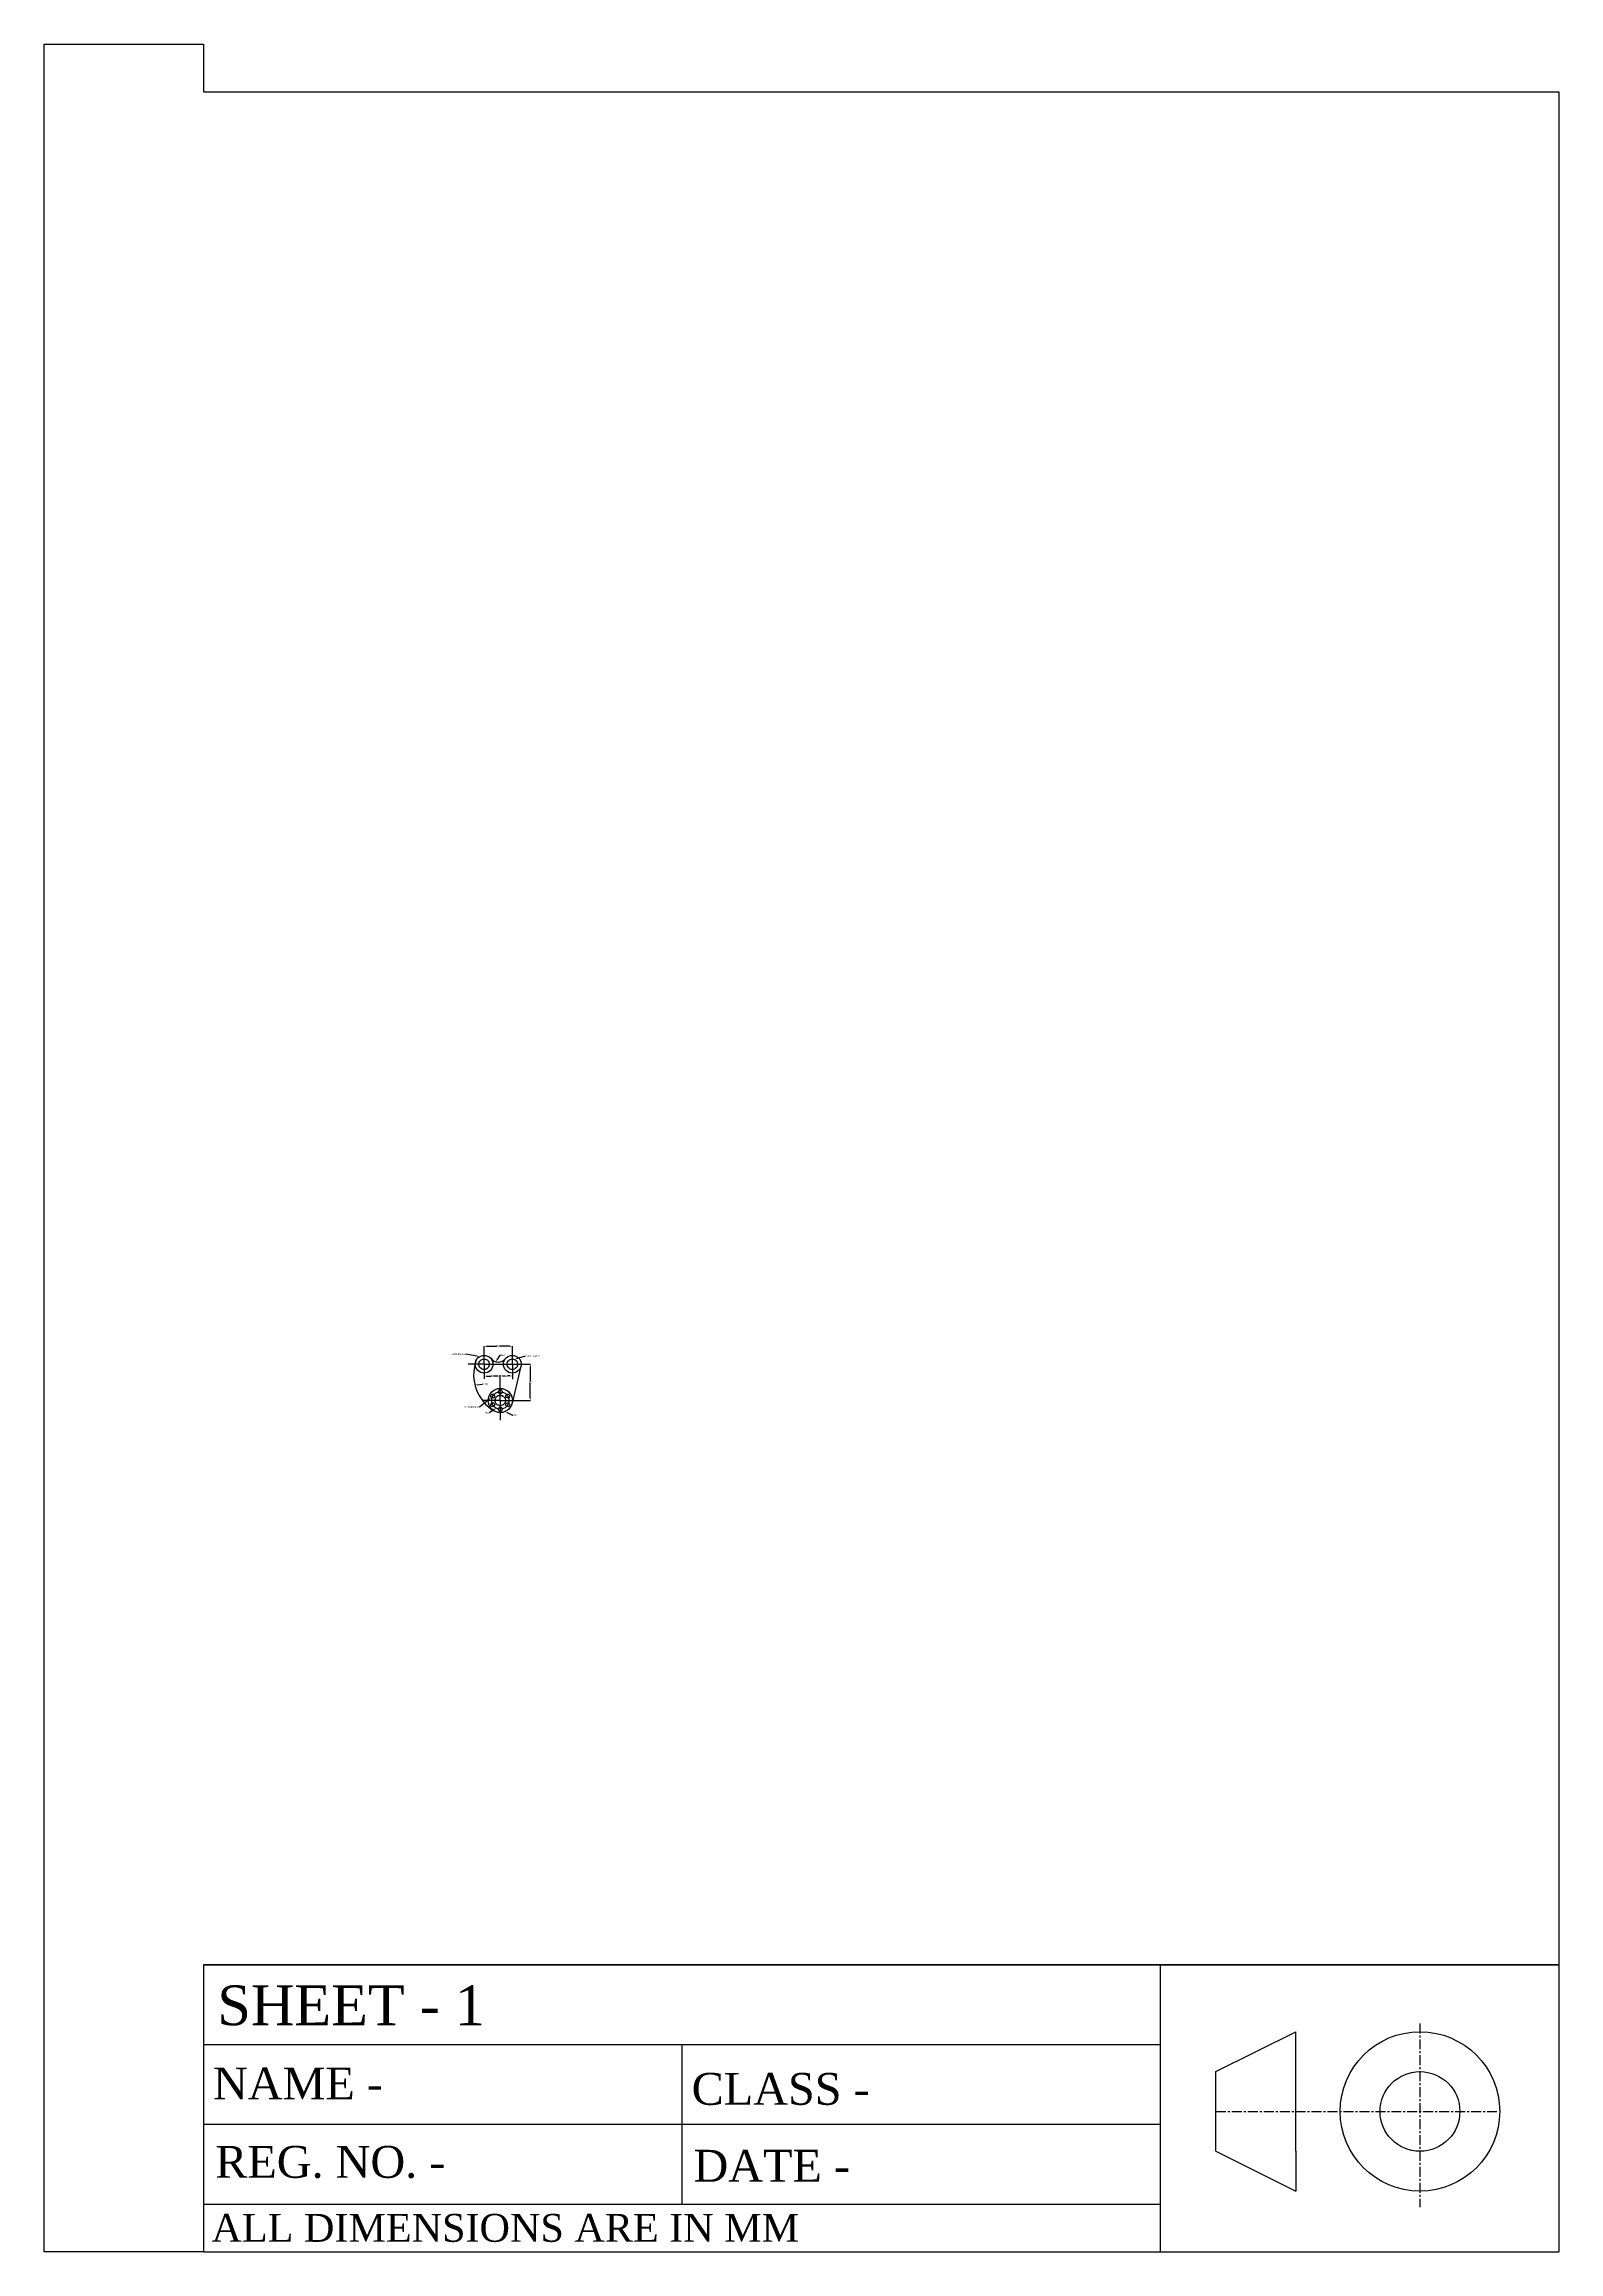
# Paper-space layout 'SRM IST VG A4' of a CAD drawing. Header units: millimetres. Extents: x 10 to 200, y 10 to 287.
# The model-space entities are those that its viewports show. They can reach past a viewport. Long polylines and large blocks are cut down to what shows.
import ezdxf
from ezdxf import colors
from ezdxf.entities.mleader import LeaderData, LeaderLine
from ezdxf.math import Vec2, Vec3

# ---------------------------------------------------------------- set-up
doc = ezdxf.new("R2010")
doc.units = ezdxf.units.MM
doc.header["$MEASUREMENT"] = 0
doc.linetypes.add('ACAD_ISO02W100', pattern=[15, 12, -3])
doc.linetypes.add('CENTER', pattern=[2, 1.25, -0.25, 0.25, -0.25])
doc.layers.add('Viewport', color=7, linetype='Continuous')
doc.styles.get("Standard").update_dxf_attribs({"font": 'arial.ttf'})
doc.dimstyles.get("Standard").update_dxf_attribs({"dimtxt": 5, "dimasz": 6, "dimexe": 0.18, "dimexo": 0.0625, "dimgap": 0.09, "dimtad": 0, "dimtih": 1, "dimtoh": 1, "dimdec": 0, "dimzin": 0, "dimdsep": 46, "dimtxsty": 'Standard', "dimcen": 0.09, "dimadec": 0, "dimazin": 0, "dimtfac": 1, "dimtdec": 0, "dimtofl": 0, "dimtmove": 0, "dimatfit": 3, "dimfxl": 1, "dimtolj": 1, "dimtzin": 0, "dimarcsym": 0})

# ---------------------------------------------------------------- blocks, each defined once
blk = doc.blocks.new('*U1')
blk.add_circle((0, 0), 5)
blk = doc.blocks.new('*U2')
at = {"color": 0, "linetype": 'ByBlock', "lineweight": -2, "transparency": 16777216}
for p, rotation in [((47, 15.8), 59.99999999999999), ((47, -5.7), 120), ((84.3, 15.8), 300.0000000000001), ((84.3, -5.7), 240), ((65.6, -16.5), 180)]:
    blk.add_blockref('*U1', p, dxfattribs=dict(at, rotation=rotation))
blk.add_blockref('*U1', (65.6, 26.5), dxfattribs=at)
blk = doc.blocks.new('*D3')
at = {"color": 0, "lineweight": -2, "transparency": 16777216}
for p, q in [((25.6, 127.3), (25.6, 139.6)), ((31.6, 139.4), (57, 139.4)), ((89.6, 139.4), (64.3, 139.4)), ((95.6, 126.1), (95.6, 139.6))]:
    blk.add_line(p, q, dxfattribs=at)
at = {"color": 0, "transparency": 16777216}
for points in [[(31.6, 140.4), (31.6, 138.4), (25.6, 139.4)], [(89.6, 140.4), (89.6, 138.4), (95.6, 139.4)]]:
    blk.add_solid(points, dxfattribs=at)
at = {"layer": 'Defpoints', "color": 0, "transparency": 16777216}
for p in [(25.6, 127.3), (95.6, 139.4), (95.6, 126.1)]:
    blk.add_point(p, dxfattribs=at)
at = {"color": 0, "transparency": 16777216, "insert": (60.6, 139.4), "char_height": 5, "attachment_point": 5}
blk.add_mtext('\\A1;70', dxfattribs=at)
blk = doc.blocks.new('*D4')
at = {"color": 0, "lineweight": -2, "transparency": 16777216}
for p, q in [((137.1, 95), (140.3, 95)), ((140.1, 89), (140.1, 52.7)), ((140.1, 11), (140.1, 47.4)), ((140.1, 5), (140.3, 5))]:
    blk.add_line(p, q, dxfattribs=at)
at = {"color": 0, "transparency": 16777216}
for points in [[(139.1, 89), (141.1, 89), (140.1, 95)], [(139.1, 11), (141.1, 11), (140.1, 5)]]:
    blk.add_solid(points, dxfattribs=at)
at = {"layer": 'Defpoints', "color": 0, "transparency": 16777216}
for p in [(137.1, 95), (140.1, 5), (140.1, 5)]:
    blk.add_point(p, dxfattribs=at)
at = {"color": 0, "transparency": 16777216, "insert": (140.1, 50), "char_height": 5, "attachment_point": 5}
blk.add_mtext('\\A1;90', dxfattribs=at)
blk = doc.blocks.new('*D7')
at = {"color": 0, "lineweight": -2, "transparency": 16777216}
for p, q in [((25.6, 65.5), (25.6, 65.6)), ((31.6, 65.5), (41.9, 65.5)), ((59.6, 65.5), (49.4, 65.5)), ((65.6, 65.5), (65.6, 65.6))]:
    blk.add_line(p, q, dxfattribs=at)
at = {"color": 0, "transparency": 16777216}
for points in [[(31.6, 66.5), (31.6, 64.5), (25.6, 65.5)], [(59.6, 66.5), (59.6, 64.5), (65.6, 65.5)]]:
    blk.add_solid(points, dxfattribs=at)
at = {"layer": 'Defpoints', "color": 0, "transparency": 16777216}
for p in [(25.6, 65.5), (65.6, 65.5), (65.6, 65.5)]:
    blk.add_point(p, dxfattribs=at)
at = {"color": 0, "transparency": 16777216, "insert": (45.6, 65.5), "char_height": 5, "attachment_point": 5}
blk.add_mtext('\\A1;40', dxfattribs=at)
blk = doc.blocks.new('*D8')
at = {"color": 0, "lineweight": -2, "transparency": 16777216}
for p, q in [((65.6, 65.5), (65.6, 66)), ((71.6, 65.8), (77, 65.8)), ((89.6, 65.8), (84.3, 65.8)), ((95.6, 65.1), (95.6, 66))]:
    blk.add_line(p, q, dxfattribs=at)
at = {"color": 0, "transparency": 16777216}
for points in [[(71.6, 66.8), (71.6, 64.8), (65.6, 65.8)], [(89.6, 66.8), (89.6, 64.8), (95.6, 65.8)]]:
    blk.add_solid(points, dxfattribs=at)
at = {"layer": 'Defpoints', "color": 0, "transparency": 16777216}
for p in [(65.6, 65.5), (95.6, 65.8), (95.6, 65.1)]:
    blk.add_point(p, dxfattribs=at)
at = {"color": 0, "transparency": 16777216, "insert": (80.6, 65.8), "char_height": 5, "attachment_point": 5}
blk.add_mtext('\\A1;30', dxfattribs=at)

msp = doc.modelspace()

# ---------------------------------------------------------------- linework, layer by layer
at = {"linetype": 'ACAD_ISO02W100'}
for p, q in [((25.6, 95), (25.6, 127.3)), ((95.6, 95), (95.6, 126.1)), ((25.6, 95), (-13.9, 95)), ((25.6, 95), (95.6, 95)), ((25.6, 95), (65.6, 95)), ((25.6, 95), (25.6, 58.4)), ((65.6, 5), (65.6, 68.2)), ((95.6, 95), (137.1, 95)), ((95.6, 95), (95.6, 58)), ((65.6, 5), (21.4, 5.1)), ((65.6, 5), (65.6, -21.5)), ((65.6, 5), (140.1, 5)), ((65.6, -21.5), (65.6, -43.7))]:
    msp.add_line(p, q, dxfattribs=at)
msp.add_line((117, 89.9), (94.8, -2))
for centre, radius in [((25.6, 95), 22), ((95.6, 95), 22), ((25.6, 95), 13), ((95.6, 95), 13), ((65.6, 5), 30), ((65.6, 5), 21.5), ((65.6, 5), 13)]:
    msp.add_circle(centre, radius)
for centre, radius, start, end in [((104.5, 69.2), 105, 161.8477, 238.7846), ((60.6, 123.3), 23, 218.9424, 321.0576)]:
    msp.add_arc(centre, radius, start, end)

# ---------------------------------------------------------------- block references
msp.add_blockref('*U2', (0, 0))

# ---------------------------------------------------------------- dimensions: what is measured, and where the dimension line sits
for base, p1, p2, picture, middle in [((95.6, 139.4), (25.6, 127.3), (95.6, 126.1), '*D3', (60.6, 139.4)), ((65.6, 65.5), (25.6, 65.5), (65.6, 65.5), '*D7', (45.6, 65.5)), ((95.6, 65.8), (65.6, 65.5), (95.6, 65.1), '*D8', (80.6, 65.8))]:
    dim = msp.add_linear_dim(base=base, p1=p1, p2=p2, dimstyle='Standard')
    dim.commit()
    dim.dimension.update_dxf_attribs({"geometry": picture, "text_midpoint": middle})
dim = msp.add_linear_dim(base=(140.1, 5), p1=(137.1, 95), p2=(140.1, 5), angle=90, dimstyle='Standard')
dim.commit()
dim.dimension.update_dxf_attribs({"geometry": '*D4', "text_midpoint": (140.1, 50)})

# ---------------------------------------------------------------- leaders
ml = msp.add_multileader_mtext('Standard')
ml.set_content('2 HOLES %%C44', color=256)
ml.set_leader_properties()
ml.build(insert=Vec2(0, 0))
ml.multileader.update_dxf_attribs({"dogleg_length": 0.45, "arrow_head_size": 6})
ctx = ml.context
ctx.base_point, ctx.arrow_head_size, ctx.landing_gap_size, ctx.plane_origin = Vec3(-55.5, 119.9), 6, 0.09, Vec3(14.2, 113.8)
ctx.text_align_type = 2
notes = []
notes.append((ctx, [(0, (1, 1, 0), (-19.6, 119.9), (-1, 0), 0.45, [(0, [(14.2, 113.8)], 0, [])])]))
ctx.mtext.insert, ctx.mtext.alignment, ctx.mtext.flow_direction = Vec3(-20.1, 122), 3, 5
ml = msp.add_multileader_mtext('Standard')
ml.set_content('R23', color=256)
ml.set_leader_properties()
ml.build(insert=Vec2(0, 0))
ml.multileader.update_dxf_attribs({"dogleg_length": 0.45, "arrow_head_size": 6})
ctx = ml.context
ctx.base_point, ctx.arrow_head_size, ctx.landing_gap_size, ctx.plane_origin = Vec3(65.8, 117.4), 6, 0.09, Vec3(54.3, 101.2)
notes.append((ctx, [(0, (1, 1, 0), (65.4, 117.4), (1, 0), 0.45, [(0, [(54.3, 101.2)], 0, [])])]))
ctx.mtext.insert, ctx.mtext.flow_direction = Vec3(65.9, 119.5), 5
ml = msp.add_multileader_mtext('Standard')
ml.set_content('3 HOLES %%C 26', color=256)
ml.set_leader_properties()
ml.build(insert=Vec2(0, 0))
ml.multileader.update_dxf_attribs({"dogleg_length": 0.45, "arrow_head_size": 6})
ctx = ml.context
ctx.base_point, ctx.arrow_head_size, ctx.landing_gap_size, ctx.plane_origin = Vec3(126.6, 115.2), 6, 0.09, Vec3(100.5, 107.1)
notes.append((ctx, [(0, (1, 1, 0), (126.1, 115.2), (1, 0), 0.45, [(0, [(100.5, 107.1)], 0, [])])]))
ctx.mtext.insert, ctx.mtext.flow_direction = Vec3(126.7, 117.3), 5
ml = msp.add_multileader_mtext('Standard')
ml.set_content('6 HOLES %%C 10', color=256)
ml.set_leader_properties()
ml.build(insert=Vec2(0, 0))
ml.multileader.update_dxf_attribs({"dogleg_length": 0.45, "arrow_head_size": 6})
ctx = ml.context
ctx.base_point, ctx.arrow_head_size, ctx.landing_gap_size, ctx.plane_origin = Vec3(-22.8, -10.6), 6, 0.09, Vec3(43.3, 12.4)
ctx.text_align_type = 2
notes.append((ctx, [(0, (1, 1, 0), (14.7, -10.6), (-1, 0), 0.45, [(0, [(43.3, 12.4)], 0, [])])]))
ctx.mtext.insert, ctx.mtext.alignment, ctx.mtext.flow_direction = Vec3(14.1, -8.6), 3, 5
ml = msp.add_multileader_mtext('Standard')
ml.set_content('R105', color=256)
ml.set_leader_properties()
ml.build(insert=Vec2(0, 0))
ml.multileader.update_dxf_attribs({"dogleg_length": 0.45, "arrow_head_size": 6})
ctx = ml.context
ctx.base_point, ctx.arrow_head_size, ctx.landing_gap_size, ctx.plane_origin = Vec3(21.2, 45.4), 6, 0.09, Vec3(2.7, 43.4)
notes.append((ctx, [(0, (1, 1, 0), (20.7, 45.4), (1, 0), 0.45, [(0, [(2.7, 43.4)], 0, [])])]))
ctx.mtext.insert, ctx.mtext.flow_direction = Vec3(21.2, 47.4), 5
ml = msp.add_multileader_mtext('Standard')
ml.set_content('%%C43', color=256)
ml.set_leader_properties()
ml.build(insert=Vec2(0, 0))
ml.multileader.update_dxf_attribs({"dogleg_length": 0.45, "arrow_head_size": 6})
ctx = ml.context
ctx.base_point, ctx.arrow_head_size, ctx.landing_gap_size, ctx.plane_origin = Vec3(28.3, -25.6), 6, 0.09, Vec3(55.1, -13.7)
ctx.text_align_type = 2
notes.append((ctx, [(0, (1, 1, 0), (39.1, -25.6), (-1, 0), 0.45, [(0, [(55.1, -13.7)], 0, [])])]))
ctx.mtext.insert, ctx.mtext.alignment, ctx.mtext.flow_direction = Vec3(38.5, -23.5), 3, 5
ml = msp.add_multileader_mtext('Standard')
ml.set_content('%%C60', color=256)
ml.set_leader_properties()
ml.build(insert=Vec2(0, 0))
ml.multileader.update_dxf_attribs({"dogleg_length": 0.45, "arrow_head_size": 6})
ctx = ml.context
ctx.base_point, ctx.arrow_head_size, ctx.landing_gap_size, ctx.plane_origin = Vec3(96.5, -31.1), 6, 0.09, Vec3(77.5, -22.5)
notes.append((ctx, [(0, (1, 1, 0), (96.1, -31.1), (1, 0), 0.45, [(0, [(77.5, -22.5)], 0, [])])]))
ctx.mtext.insert, ctx.mtext.flow_direction = Vec3(96.6, -29), 5
for ctx, leaders in notes:
    for number, flags, end, landing, length, lines in leaders:
        leader = LeaderData()
        leader.index, (leader.has_last_leader_line, leader.has_dogleg_vector, leader.attachment_direction) = number, flags
        leader.last_leader_point, leader.dogleg_vector, leader.dogleg_length = Vec3(end), Vec3(landing), length
        for number, points, colour, breaks in lines:
            line = LeaderLine()
            line.index, line.vertices, line.color, line.breaks = number, Vec3.list(points), colors.encode_raw_color(colour), breaks
            leader.lines.append(line)
        ctx.leaders.append(leader)

psp = doc.layouts.new('SRM IST VG A4')

# ---------------------------------------------------------------- linework, layer by layer
for p, q in [((30, 46), (200, 46)), ((150, 46), (150, 10)), ((200, 46), (200, 10)), ((156.99, 32.62), (166.99, 37.62)), ((166.99, 32.62), (166.99, 37.62)), ((30, 36), (150, 36)), ((90, 36), (90, 16)), ((156.99, 22.62), (156.99, 32.62)), ((166.99, 22.62), (166.99, 32.62)), ((30, 26), (150, 26)), ((156.99, 22.62), (166.99, 17.62)), ((166.99, 22.62), (166.99, 17.62)), ((30, 16), (150, 16)), ((30, 10), (200, 10))]:
    psp.add_line(p, q)
at = {"linetype": 'CENTER'}
for p, q in [((182.58, 38.66), (182.58, 15.61)), ((156.99, 27.62), (192.46, 27.62))]:
    psp.add_line(p, q, dxfattribs=at)
for radius in [10, 5]:
    psp.add_circle((182.58, 27.62), radius)
at = {"layer": 'Viewport'}
psp.add_lwpolyline([(10, 287), (30, 287), (30, 281), (200, 281), (200, 46), (30, 46), (30, 10), (10, 10)], close=True, dxfattribs=at)

# ---------------------------------------------------------------- texts
at = {"attachment_point": 1}
for s, insert, char_height, width in [('{\\fTimes New Roman|b0|i0|c0|p18;SHEET - 1}', (31.73, 43.44), 5, 120), ('{\\fTimes New Roman|b0|i0|c0|p18;NAME -}', (31.18, 33.12), 4, 56.286), ('{\\fTimes New Roman|b0|i0|c0|p18;CLASS -}', (91.22, 32.45), 4, 56.286), ('{\\fTimes New Roman|b0|i0|c0|p18;REG. NO. -}', (31.46, 23.29), 4, 56.286), ('{\\fTimes New Roman|b0|i0|c0|p18;DATE -}', (91.45, 22.8), 4, 56.286), ('{\\fTimes New Roman|b0|i0|c0|p18;ALL DIMENSIONS ARE IN MM}', (30.99, 14.76), 3.5, 120)]:
    psp.add_mtext(s, dxfattribs=dict(at, insert=insert, char_height=char_height, width=width))

# ---------------------------------------------------------------- viewports
at = {"layer": 'Viewport'}
vp = psp.add_viewport(center=(105, 148.5), size=(190, 277), view_center_point=(812.62, 631.29), view_height=5475.978, dxfattribs=at)
vp.dxf.flags = 0x10000  # cut along an outline
vp.dxf.clipping_boundary_handle = psp.add_lwpolyline([(10, 287), (30, 287), (30, 281), (200, 281), (200, 46), (30, 46), (30, 10), (10, 10)], format="xyb", close=True, dxfattribs={"invisible": 1}).dxf.handle

doc.saveas('drawing.dxf')
